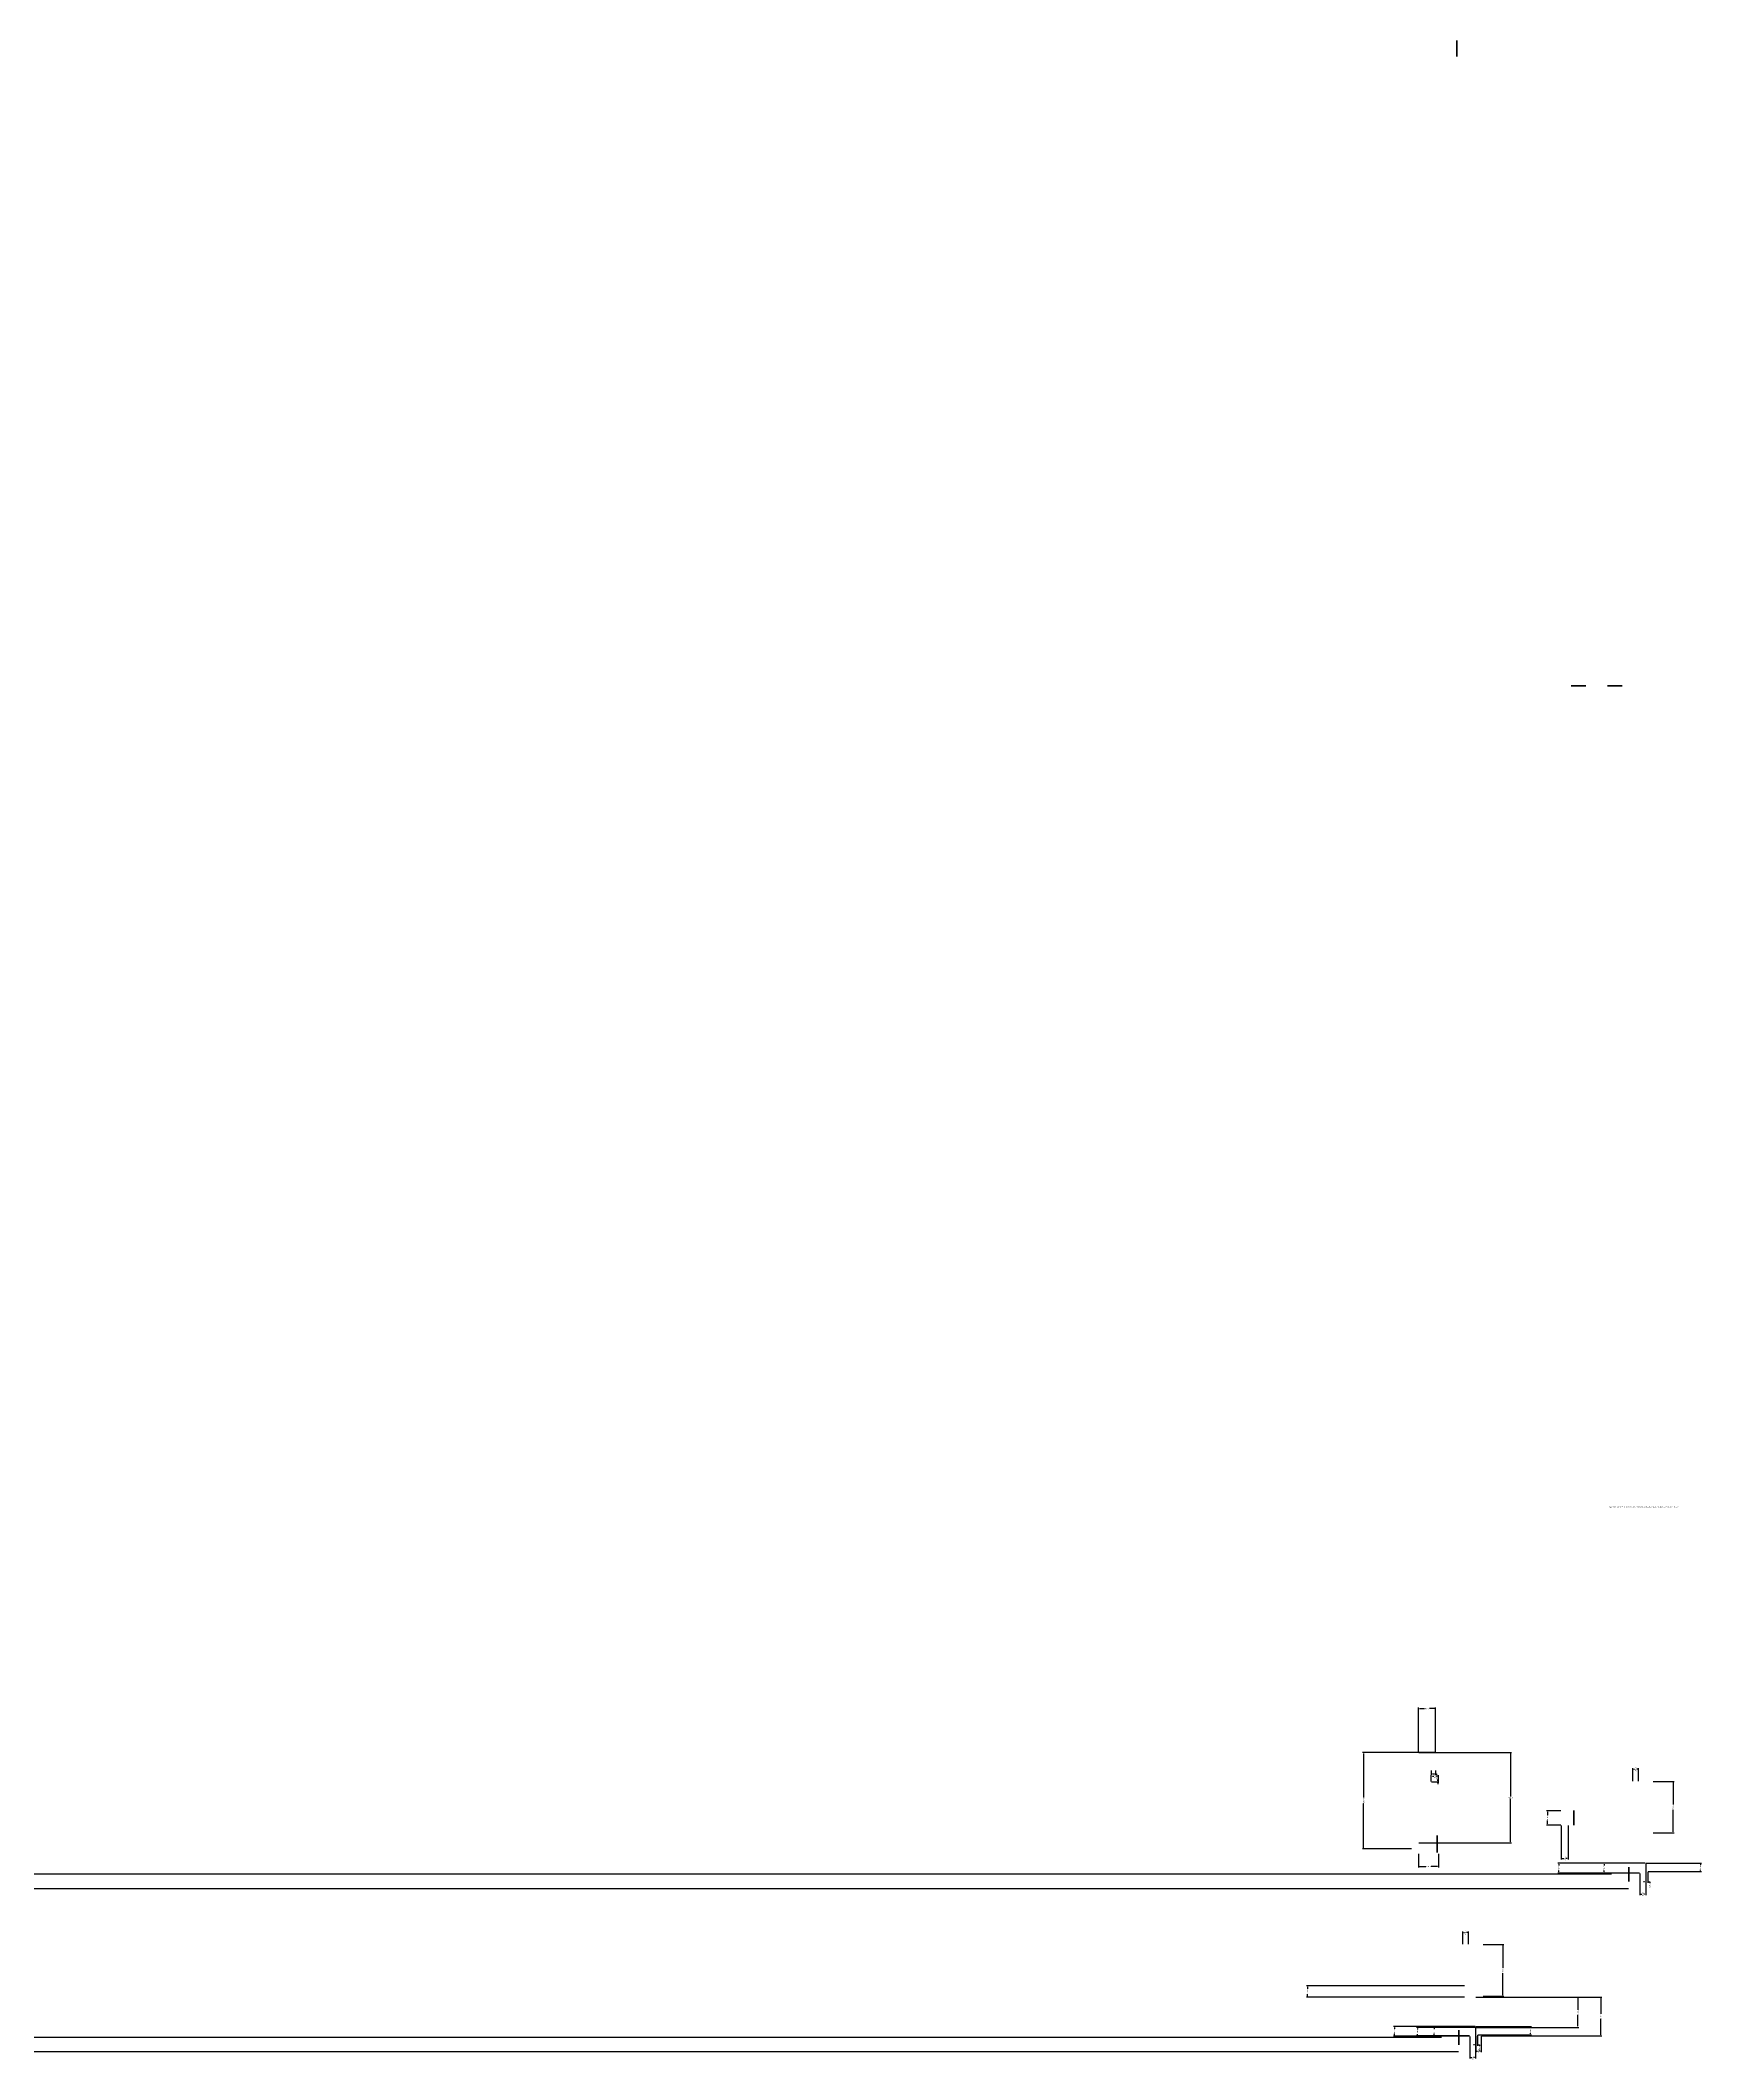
# Model space of a CAD drawing. Header units: millimetres. Extents: x -1019 to 12, y -26 to 366.
# Drawn here: x -503.3 to -212.6, y 12.3 to 365.7 of the extents above; entities that cross this region are included whole.
import ezdxf

# ---------------------------------------------------------------- set-up
doc = ezdxf.new("R2010")
doc.units = ezdxf.units.MM
doc.header["$MEASUREMENT"] = 0
doc.styles.get("Standard").update_dxf_attribs({"font": 'Arial.ttf'})
doc.dimstyles.get("Standard").update_dxf_attribs({"dimtxt": 0.18, "dimasz": 0.18, "dimexe": 0.18, "dimexo": 0.0625, "dimgap": 0.09, "dimtad": 0, "dimtih": 1, "dimtoh": 1, "dimdec": 4, "dimzin": 0, "dimdsep": 46, "dimtxsty": 'Standard', "dimcen": 0.09, "dimadec": 0, "dimazin": 0, "dimtfac": 1, "dimtdec": 4, "dimtofl": 0, "dimtmove": 0, "dimatfit": 3, "dimfxl": 1, "dimtolj": 1, "dimtzin": 0, "dimarcsym": 0})

# ---------------------------------------------------------------- blocks, each defined once
blk = doc.blocks.new('*D17')
at = {"color": 0, "lineweight": -2, "transparency": 16777216}
for p, q in [((-259.94, 62.83), (-259.94, 62.08)), ((-259.76, 62.26), (-259.37, 62.26)), ((-259.19, 62.83), (-259.19, 62.08)), ((-259.19, 62.26), (-259.01, 62.26)), ((-259.01, 62.26), (-259.01, 62.08))]:
    blk.add_line(p, q, dxfattribs=at)
at = {"color": 0, "transparency": 16777216}
for points in [[(-259.76, 62.29), (-259.76, 62.23), (-259.94, 62.26)], [(-259.37, 62.29), (-259.37, 62.23), (-259.19, 62.26)]]:
    blk.add_solid(points, dxfattribs=at)
at = {"layer": 'Defpoints', "color": 0, "transparency": 16777216}
for p in [(-259.94, 62.89, 1), (-259.19, 62.89, 1), (-259.19, 62.26)]:
    blk.add_point(p, dxfattribs=at)
at = {"color": 0, "transparency": 16777216, "insert": (-259.01, 61.62), "char_height": 0.18, "attachment_point": 5, "rotation": 270}
blk.add_mtext('\\A1;0.7500', dxfattribs=at)
blk = doc.blocks.new('*D18')
at = {"color": 0, "lineweight": -2, "transparency": 16777216}
for p, q in [((-259.88, 60.89), (-258.61, 60.89)), ((-258.91, 60.82), (-258.61, 60.82)), ((-258.79, 61.07), (-258.79, 61.25)), ((-258.79, 60.64), (-258.79, 60.46))]:
    blk.add_line(p, q, dxfattribs=at)
at = {"color": 0, "transparency": 16777216}
for points in [[(-258.76, 61.07), (-258.82, 61.07), (-258.79, 60.89)], [(-258.76, 60.64), (-258.82, 60.64), (-258.79, 60.82)]]:
    blk.add_solid(points, dxfattribs=at)
at = {"layer": 'Defpoints', "color": 0, "transparency": 16777216}
for p in [(-259.94, 60.89, 1), (-258.98, 60.82), (-258.79, 60.89)]:
    blk.add_point(p, dxfattribs=at)
at = {"color": 0, "transparency": 16777216, "insert": (-258.79, 61.71), "char_height": 0.18, "attachment_point": 5, "rotation": 270}
blk.add_mtext('\\A1;0.0746', dxfattribs=at)
blk = doc.blocks.new('*D19')
at = {"color": 0, "lineweight": -2, "transparency": 16777216}
for p, q in [((-259.94, 60.95), (-259.94, 62.02)), ((-259.76, 61.84), (-259.5, 61.84)), ((-258.87, 61.84), (-259.14, 61.84)), ((-258.69, 60.95), (-258.69, 62.02))]:
    blk.add_line(p, q, dxfattribs=at)
at = {"color": 0, "transparency": 16777216}
for points in [[(-259.76, 61.87), (-259.76, 61.81), (-259.94, 61.84)], [(-258.87, 61.87), (-258.87, 61.81), (-258.69, 61.84)]]:
    blk.add_solid(points, dxfattribs=at)
at = {"layer": 'Defpoints', "color": 0, "transparency": 16777216}
for p in [(-259.94, 60.89, 1), (-258.69, 61.84), (-258.69, 60.89, 1)]:
    blk.add_point(p, dxfattribs=at)
at = {"color": 0, "transparency": 16777216, "insert": (-259.32, 61.84), "char_height": 0.18, "attachment_point": 5, "rotation": 270}
blk.add_mtext('\\A1;1.2500', dxfattribs=at)
blk = doc.blocks.new('*D21')
at = {"color": 0, "lineweight": -2, "transparency": 16777216}
for p, q in [((-262.19, 48.28), (-262.19, 45.87)), ((-262.01, 46.05), (-260.91, 46.05)), ((-258.87, 46.05), (-259.98, 46.05)), ((-258.69, 48.28), (-258.69, 45.87))]:
    blk.add_line(p, q, dxfattribs=at)
at = {"color": 0, "transparency": 16777216}
for points in [[(-262.01, 46.02), (-262.01, 46.08), (-262.19, 46.05)], [(-258.87, 46.02), (-258.87, 46.08), (-258.69, 46.05)]]:
    blk.add_solid(points, dxfattribs=at)
at = {"layer": 'Defpoints', "color": 0, "transparency": 16777216}
for p in [(-262.19, 48.34), (-262.19, 46.05), (-258.69, 48.34)]:
    blk.add_point(p, dxfattribs=at)
at = {"color": 0, "transparency": 16777216, "insert": (-260.44, 46.05), "char_height": 0.18, "attachment_point": 5, "rotation": 180}
blk.add_mtext('\\A1;3.5000', dxfattribs=at)
blk = doc.blocks.new('*D22')
at = {"color": 0, "lineweight": -2, "transparency": 16777216}
for p, q in [((-262.19, 66.05), (-262.19, 73.86)), ((-262.01, 73.68), (-261.16, 73.68)), ((-259.37, 73.68), (-260.23, 73.68)), ((-259.19, 66.05), (-259.19, 73.86))]:
    blk.add_line(p, q, dxfattribs=at)
at = {"color": 0, "transparency": 16777216}
for points in [[(-262.01, 73.65), (-262.01, 73.71), (-262.19, 73.68)], [(-259.37, 73.65), (-259.37, 73.71), (-259.19, 73.68)]]:
    blk.add_solid(points, dxfattribs=at)
at = {"layer": 'Defpoints', "color": 0, "transparency": 16777216}
for p in [(-262.19, 73.68), (-262.19, 65.99), (-259.19, 65.99)]:
    blk.add_point(p, dxfattribs=at)
at = {"color": 0, "transparency": 16777216, "insert": (-260.69, 73.68), "char_height": 0.18, "attachment_point": 5, "rotation": 180}
blk.add_mtext('\\A1;3.0000', dxfattribs=at)
blk = doc.blocks.new('*D23')
at = {"color": 0, "lineweight": -2, "transparency": 16777216}
for p, q in [((-252.14, 23.2), (-230.09, 23.2)), ((-230.27, 23.02), (-230.27, 20.25)), ((-230.27, 16.59), (-230.27, 19.36)), ((-251.14, 16.41), (-230.09, 16.41))]:
    blk.add_line(p, q, dxfattribs=at)
at = {"color": 0, "transparency": 16777216}
for points in [[(-230.3, 23.02), (-230.24, 23.02), (-230.27, 23.2)], [(-230.3, 16.59), (-230.24, 16.59), (-230.27, 16.41)]]:
    blk.add_solid(points, dxfattribs=at)
at = {"layer": 'Defpoints', "color": 0, "transparency": 16777216}
for p in [(-252.2, 23.2, -2.16), (-230.27, 23.2), (-251.21, 16.41, 14.37)]:
    blk.add_point(p, dxfattribs=at)
at = {"color": 0, "transparency": 16777216, "insert": (-230.27, 19.81), "char_height": 0.18, "attachment_point": 5, "rotation": 90}
blk.add_mtext('\\A1;6.7821', dxfattribs=at)
blk = doc.blocks.new('*D24')
at = {"color": 0, "lineweight": -2, "transparency": 16777216}
for p, q in [((-254.16, 25.16), (-281.79, 25.16)), ((-281.61, 24.98), (-281.61, 24.63)), ((-254.16, 23.16), (-281.79, 23.16)), ((-281.61, 23.34), (-281.61, 23.7))]:
    blk.add_line(p, q, dxfattribs=at)
at = {"color": 0, "transparency": 16777216}
for points in [[(-281.64, 24.98), (-281.58, 24.98), (-281.61, 25.16)], [(-281.64, 23.34), (-281.58, 23.34), (-281.61, 23.16)]]:
    blk.add_solid(points, dxfattribs=at)
at = {"layer": 'Defpoints', "color": 0, "transparency": 16777216}
for p in [(-281.61, 25.16), (-254.1, 25.16, 7.87), (-254.1, 23.16, 7.87)]:
    blk.add_point(p, dxfattribs=at)
at = {"color": 0, "transparency": 16777216, "insert": (-281.61, 24.16), "char_height": 0.18, "attachment_point": 5, "rotation": 90}
blk.add_mtext('\\A1;2.0000', dxfattribs=at)
blk = doc.blocks.new('*D25')
at = {"color": 0, "lineweight": -2, "transparency": 16777216}
for p, q in [((-252.14, 23.2), (-234.14, 23.2)), ((-234.32, 23.02), (-234.32, 20.99)), ((-252.14, 17.9), (-234.14, 17.9)), ((-234.32, 18.08), (-234.32, 20.1))]:
    blk.add_line(p, q, dxfattribs=at)
at = {"color": 0, "transparency": 16777216}
for points in [[(-234.35, 23.02), (-234.29, 23.02), (-234.32, 23.2)], [(-234.35, 18.08), (-234.29, 18.08), (-234.32, 17.9)]]:
    blk.add_solid(points, dxfattribs=at)
at = {"layer": 'Defpoints', "color": 0, "transparency": 16777216}
for p in [(-252.2, 23.2, -2.16), (-234.32, 23.2), (-252.2, 17.9, 14.37)]:
    blk.add_point(p, dxfattribs=at)
at = {"color": 0, "transparency": 16777216, "insert": (-234.32, 20.55), "char_height": 0.18, "attachment_point": 5, "rotation": 90}
blk.add_mtext('\\A1;5.3001', dxfattribs=at)
blk = doc.blocks.new('*D26')
at = {"color": 0, "lineweight": -2, "transparency": 16777216}
for p, q in [((-259.26, 65.99), (-271.96, 65.99)), ((-271.78, 65.81), (-271.78, 58.1)), ((-271.78, 49.33), (-271.78, 57.05)), ((-263.38, 49.15), (-271.96, 49.15))]:
    blk.add_line(p, q, dxfattribs=at)
at = {"color": 0, "transparency": 16777216}
for points in [[(-271.75, 65.81), (-271.81, 65.81), (-271.78, 65.99)], [(-271.75, 49.33), (-271.81, 49.33), (-271.78, 49.15)]]:
    blk.add_solid(points, dxfattribs=at)
at = {"layer": 'Defpoints', "color": 0, "transparency": 16777216}
for p in [(-271.78, 65.99), (-259.19, 65.99), (-263.32, 49.15, 16.42)]:
    blk.add_point(p, dxfattribs=at)
at = {"color": 0, "transparency": 16777216, "insert": (-271.78, 57.57), "char_height": 0.18, "attachment_point": 5, "rotation": 270}
blk.add_mtext('\\A1;16.8390', dxfattribs=at)
blk = doc.blocks.new('*D27')
at = {"color": 0, "lineweight": -2, "transparency": 16777216}
for p, q in [((-237.23, 53.24), (-237.23, 47.3)), ((-235.98, 53.24), (-235.98, 47.3)), ((-237.05, 47.48), (-236.78, 47.48)), ((-236.16, 47.48), (-236.42, 47.48))]:
    blk.add_line(p, q, dxfattribs=at)
at = {"color": 0, "transparency": 16777216}
for points in [[(-237.05, 47.51), (-237.05, 47.45), (-237.23, 47.48)], [(-236.16, 47.51), (-236.16, 47.45), (-235.98, 47.48)]]:
    blk.add_solid(points, dxfattribs=at)
at = {"layer": 'Defpoints', "color": 0, "transparency": 16777216}
for p in [(-237.23, 53.31), (-235.98, 53.31), (-237.23, 47.48)]:
    blk.add_point(p, dxfattribs=at)
at = {"color": 0, "transparency": 16777216, "insert": (-236.6, 47.48), "char_height": 0.18, "attachment_point": 5, "rotation": 270}
blk.add_mtext('\\A1;1.2500', dxfattribs=at)
blk = doc.blocks.new('*D28')
at = {"color": 0, "lineweight": -2, "transparency": 16777216}
for p, q in [((-237.29, 55.81), (-239.79, 55.81)), ((-237.29, 53.31), (-239.79, 53.31)), ((-239.61, 55.63), (-239.61, 55.02)), ((-239.61, 53.49), (-239.61, 54.09))]:
    blk.add_line(p, q, dxfattribs=at)
at = {"color": 0, "transparency": 16777216}
for points in [[(-239.58, 55.63), (-239.64, 55.63), (-239.61, 55.81)], [(-239.58, 53.49), (-239.64, 53.49), (-239.61, 53.31)]]:
    blk.add_solid(points, dxfattribs=at)
at = {"layer": 'Defpoints', "color": 0, "transparency": 16777216}
for p in [(-239.61, 55.81), (-237.23, 55.81), (-237.23, 53.31)]:
    blk.add_point(p, dxfattribs=at)
at = {"color": 0, "transparency": 16777216, "insert": (-239.61, 54.56), "char_height": 0.18, "attachment_point": 5, "rotation": 270}
blk.add_mtext('\\A1;2.5000', dxfattribs=at)
blk = doc.blocks.new('*D34')
at = {"color": 0, "lineweight": -2, "transparency": 16777216}
for p, q in [((-262.13, 65.99), (-245.89, 65.99)), ((-246.07, 65.81), (-246.07, 58.28)), ((-246.07, 50.39), (-246.07, 57.92)), ((-262.13, 50.21), (-245.89, 50.21))]:
    blk.add_line(p, q, dxfattribs=at)
at = {"color": 0, "transparency": 16777216}
for points in [[(-246.04, 65.81), (-246.1, 65.81), (-246.07, 65.99)], [(-246.04, 50.39), (-246.1, 50.39), (-246.07, 50.21)]]:
    blk.add_solid(points, dxfattribs=at)
at = {"layer": 'Defpoints', "color": 0, "transparency": 16777216}
for p in [(-262.19, 65.99, -11.51), (-246.07, 65.99), (-262.19, 50.21)]:
    blk.add_point(p, dxfattribs=at)
at = {"color": 0, "transparency": 16777216, "insert": (-246.07, 58.1), "char_height": 0.18, "attachment_point": 5, "rotation": 180}
blk.add_mtext('\\A1;15.7821', dxfattribs=at)
blk = doc.blocks.new('*D42')
at = {"color": 0, "lineweight": -2, "transparency": 16777216}
for p, q in [((-221.11, 60.94), (-217.46, 60.94)), ((-217.64, 60.76), (-217.64, 56.9)), ((-217.64, 52.12), (-217.64, 55.98)), ((-221.11, 51.94), (-217.46, 51.94))]:
    blk.add_line(p, q, dxfattribs=at)
at = {"color": 0, "transparency": 16777216}
for points in [[(-217.61, 60.76), (-217.67, 60.76), (-217.64, 60.94)], [(-217.61, 52.12), (-217.67, 52.12), (-217.64, 51.94)]]:
    blk.add_solid(points, dxfattribs=at)
at = {"layer": 'Defpoints', "color": 0, "transparency": 16777216}
for p in [(-221.18, 60.94), (-217.64, 60.94), (-221.18, 51.94, -4.75)]:
    blk.add_point(p, dxfattribs=at)
at = {"color": 0, "transparency": 16777216, "insert": (-217.64, 56.44), "char_height": 0.18, "attachment_point": 5, "rotation": 270}
blk.add_mtext('\\A1;9.0040', dxfattribs=at)
blk = doc.blocks.new('*D43')
at = {"color": 0, "lineweight": -2, "transparency": 16777216}
for p, q in [((-222.43, 46.58), (-222.43, 43.21)), ((-222.61, 43.39), (-222.79, 43.39)), ((-222.08, 45.12), (-222.08, 43.21)), ((-221.9, 43.39), (-221.72, 43.39)), ((-221.72, 43.39), (-221.72, 43.21))]:
    blk.add_line(p, q, dxfattribs=at)
at = {"color": 0, "transparency": 16777216}
for points in [[(-222.61, 43.42), (-222.61, 43.36), (-222.43, 43.39)], [(-221.9, 43.42), (-221.9, 43.36), (-222.08, 43.39)]]:
    blk.add_solid(points, dxfattribs=at)
at = {"layer": 'Defpoints', "color": 0, "transparency": 16777216}
for p in [(-222.43, 46.64, 11), (-222.08, 45.18, 13.51), (-222.08, 43.39)]:
    blk.add_point(p, dxfattribs=at)
at = {"color": 0, "transparency": 16777216, "insert": (-221.72, 42.74), "char_height": 0.18, "attachment_point": 5, "rotation": 270}
blk.add_mtext('\\A1;0.3489', dxfattribs=at)
blk = doc.blocks.new('*D44')
at = {"color": 0, "lineweight": -2, "transparency": 16777216}
for p, q in [((-252.18, 16.35), (-252.18, 13.57)), ((-251.21, 16.35), (-251.21, 13.57)), ((-252, 13.75), (-251.88, 13.75)), ((-251.39, 13.75), (-251.51, 13.75))]:
    blk.add_line(p, q, dxfattribs=at)
at = {"color": 0, "transparency": 16777216}
for points in [[(-252, 13.78), (-252, 13.72), (-252.18, 13.75)], [(-251.39, 13.78), (-251.39, 13.72), (-251.21, 13.75)]]:
    blk.add_solid(points, dxfattribs=at)
at = {"layer": 'Defpoints', "color": 0, "transparency": 16777216}
for p in [(-252.18, 16.41, -2.01), (-251.21, 16.41, -2.01), (-252.18, 13.75)]:
    blk.add_point(p, dxfattribs=at)
at = {"color": 0, "transparency": 16777216, "insert": (-251.69, 13.75), "char_height": 0.18, "attachment_point": 5, "rotation": 270}
blk.add_mtext('\\A1;0.9757', dxfattribs=at)
blk = doc.blocks.new('*D46')
at = {"color": 0, "lineweight": -2, "transparency": 16777216}
for p, q in [((-222.49, 46.64), (-229.85, 46.64)), ((-229.67, 46.46), (-229.67, 46.21)), ((-223.49, 44.91), (-229.85, 44.91)), ((-229.67, 45.09), (-229.67, 45.34))]:
    blk.add_line(p, q, dxfattribs=at)
at = {"color": 0, "transparency": 16777216}
for points in [[(-229.64, 46.46), (-229.7, 46.46), (-229.67, 46.64)], [(-229.64, 45.09), (-229.7, 45.09), (-229.67, 44.91)]]:
    blk.add_solid(points, dxfattribs=at)
at = {"layer": 'Defpoints', "color": 0, "transparency": 16777216}
for p in [(-229.67, 46.64), (-222.43, 46.64, 11), (-223.43, 44.91, 9.51)]:
    blk.add_point(p, dxfattribs=at)
at = {"color": 0, "transparency": 16777216, "insert": (-229.67, 45.77), "char_height": 0.18, "attachment_point": 5, "rotation": 270}
blk.add_mtext('\\A1;1.7281', dxfattribs=at)
blk = doc.blocks.new('*D47')
at = {"color": 0, "lineweight": -2, "transparency": 16777216}
for p, q in [((-224.68, 61), (-224.68, 63.25)), ((-224.5, 63.07), (-224.36, 63.07)), ((-223.86, 63.07), (-224, 63.07)), ((-223.68, 61), (-223.68, 63.25))]:
    blk.add_line(p, q, dxfattribs=at)
at = {"color": 0, "transparency": 16777216}
for points in [[(-224.5, 63.1), (-224.5, 63.04), (-224.68, 63.07)], [(-223.86, 63.1), (-223.86, 63.04), (-223.68, 63.07)]]:
    blk.add_solid(points, dxfattribs=at)
at = {"layer": 'Defpoints', "color": 0, "transparency": 16777216}
for p in [(-224.68, 63.07), (-224.68, 60.94, -8), (-223.68, 60.94)]:
    blk.add_point(p, dxfattribs=at)
at = {"color": 0, "transparency": 16777216, "insert": (-224.18, 63.07), "char_height": 0.18, "attachment_point": 5, "rotation": 270}
blk.add_mtext('\\A1;1.0000', dxfattribs=at)
blk = doc.blocks.new('*D48')
at = {"color": 0, "lineweight": -2, "transparency": 16777216}
for p, q in [((-222.43, 46.58), (-222.43, 41.01)), ((-223.43, 44.85), (-223.43, 41.01)), ((-223.25, 41.19), (-223.11, 41.19)), ((-222.61, 41.19), (-222.75, 41.19))]:
    blk.add_line(p, q, dxfattribs=at)
at = {"color": 0, "transparency": 16777216}
for points in [[(-223.25, 41.22), (-223.25, 41.16), (-223.43, 41.19)], [(-222.61, 41.22), (-222.61, 41.16), (-222.43, 41.19)]]:
    blk.add_solid(points, dxfattribs=at)
at = {"layer": 'Defpoints', "color": 0, "transparency": 16777216}
for p in [(-222.43, 46.64, 11), (-223.43, 44.91, 14.51), (-223.43, 41.19)]:
    blk.add_point(p, dxfattribs=at)
at = {"color": 0, "transparency": 16777216, "insert": (-222.93, 41.19), "char_height": 0.18, "attachment_point": 5, "rotation": 270}
blk.add_mtext('\\A1;1.0000', dxfattribs=at)
blk = doc.blocks.new('*D49')
at = {"color": 0, "lineweight": -2, "transparency": 16777216}
for p, q in [((-222.36, 46.64), (-212.64, 46.64)), ((-212.82, 46.46), (-212.82, 46.36)), ((-222.02, 45.18), (-212.64, 45.18)), ((-212.82, 45.36), (-212.82, 45.45))]:
    blk.add_line(p, q, dxfattribs=at)
at = {"color": 0, "transparency": 16777216}
for points in [[(-212.79, 46.46), (-212.85, 46.46), (-212.82, 46.64)], [(-212.79, 45.36), (-212.85, 45.36), (-212.82, 45.18)]]:
    blk.add_solid(points, dxfattribs=at)
at = {"layer": 'Defpoints', "color": 0, "transparency": 16777216}
for p in [(-222.43, 46.64, 15.98), (-222.08, 45.18, 8.51), (-212.82, 45.18)]:
    blk.add_point(p, dxfattribs=at)
at = {"color": 0, "transparency": 16777216, "insert": (-212.82, 45.91), "char_height": 0.18, "attachment_point": 5, "rotation": 270}
blk.add_mtext('\\A1;1.4576', dxfattribs=at)
blk = doc.blocks.new('*D50')
at = {"color": 0, "lineweight": -2, "transparency": 16777216}
for p, q in [((-252.26, 17.9), (-262.56, 17.9)), ((-262.38, 17.72), (-262.38, 17.59)), ((-253.25, 16.41), (-262.56, 16.41)), ((-262.38, 16.59), (-262.38, 16.72))]:
    blk.add_line(p, q, dxfattribs=at)
at = {"color": 0, "transparency": 16777216}
for points in [[(-262.35, 17.72), (-262.41, 17.72), (-262.38, 17.9)], [(-262.35, 16.59), (-262.41, 16.59), (-262.38, 16.41)]]:
    blk.add_solid(points, dxfattribs=at)
at = {"layer": 'Defpoints', "color": 0, "transparency": 16777216}
for p in [(-252.2, 17.9, -2.01), (-262.38, 16.41), (-253.19, 16.41, -2.01)]:
    blk.add_point(p, dxfattribs=at)
at = {"color": 0, "transparency": 16777216, "insert": (-262.38, 17.16), "char_height": 0.18, "attachment_point": 5, "rotation": 270}
blk.add_mtext('\\A1;1.4821', dxfattribs=at)
blk = doc.blocks.new('*D52')
at = {"color": 0, "lineweight": -2, "transparency": 16777216}
for p, q in [((-222.49, 46.64), (-237.79, 46.64)), ((-237.61, 46.46), (-237.61, 46.21)), ((-223.49, 44.91), (-237.79, 44.91)), ((-237.61, 45.09), (-237.61, 45.34))]:
    blk.add_line(p, q, dxfattribs=at)
at = {"color": 0, "transparency": 16777216}
for points in [[(-237.58, 46.46), (-237.64, 46.46), (-237.61, 46.64)], [(-237.58, 45.09), (-237.64, 45.09), (-237.61, 44.91)]]:
    blk.add_solid(points, dxfattribs=at)
at = {"layer": 'Defpoints', "color": 0, "transparency": 16777216}
for p in [(-237.61, 46.64), (-222.43, 46.64, 15.98), (-223.43, 44.91, 14.51)]:
    blk.add_point(p, dxfattribs=at)
at = {"color": 0, "transparency": 16777216, "insert": (-237.61, 45.77), "char_height": 0.18, "attachment_point": 5, "rotation": 270}
blk.add_mtext('\\A1;1.7281', dxfattribs=at)
blk = doc.blocks.new('*D53')
at = {"color": 0, "lineweight": -2, "transparency": 16777216}
for p, q in [((-228.39, 44.69), (-989.22, 44.69)), ((-989.04, 44.51), (-989.04, 43.89)), ((-989.04, 42.34), (-989.04, 42.96)), ((-225.44, 42.16), (-989.22, 42.16))]:
    blk.add_line(p, q, dxfattribs=at)
at = {"color": 0, "transparency": 16777216}
for points in [[(-989.01, 44.51), (-989.07, 44.51), (-989.04, 44.69)], [(-989.01, 42.34), (-989.07, 42.34), (-989.04, 42.16)]]:
    blk.add_solid(points, dxfattribs=at)
at = {"layer": 'Defpoints', "color": 0, "transparency": 16777216}
for p in [(-228.33, 44.69, -4.5), (-989.04, 42.16), (-225.38, 42.16, -8)]:
    blk.add_point(p, dxfattribs=at)
at = {"color": 0, "transparency": 16777216, "insert": (-989.04, 43.42), "char_height": 0.18, "attachment_point": 5, "rotation": 270}
blk.add_mtext('\\A1;2.5332', dxfattribs=at)
blk = doc.blocks.new('*D64')
at = {"color": 0, "lineweight": -2, "transparency": 16777216}
for p, q in [((-250.89, 32.38), (-247.24, 32.38)), ((-247.42, 32.2), (-247.42, 28.34)), ((-247.42, 23.55), (-247.42, 27.41)), ((-250.89, 23.37), (-247.24, 23.37))]:
    blk.add_line(p, q, dxfattribs=at)
at = {"color": 0, "transparency": 16777216}
for points in [[(-247.39, 32.2), (-247.45, 32.2), (-247.42, 32.38)], [(-247.39, 23.55), (-247.45, 23.55), (-247.42, 23.37)]]:
    blk.add_solid(points, dxfattribs=at)
at = {"layer": 'Defpoints', "color": 0, "transparency": 16777216}
for p in [(-250.95, 32.38, -25), (-247.42, 32.38), (-250.95, 23.37, -29.75)]:
    blk.add_point(p, dxfattribs=at)
at = {"color": 0, "transparency": 16777216, "insert": (-247.42, 27.87), "char_height": 0.18, "attachment_point": 5, "rotation": 270}
blk.add_mtext('\\A1;9.0040', dxfattribs=at)
blk = doc.blocks.new('*D65')
at = {"color": 0, "lineweight": -2, "transparency": 16777216}
for p, q in [((-252.2, 18.01), (-252.2, 14.64)), ((-252.38, 14.82), (-252.56, 14.82)), ((-251.85, 16.55), (-251.85, 14.64)), ((-251.67, 14.82), (-251.49, 14.82)), ((-251.49, 14.82), (-251.49, 14.64))]:
    blk.add_line(p, q, dxfattribs=at)
at = {"color": 0, "transparency": 16777216}
for points in [[(-252.38, 14.85), (-252.38, 14.79), (-252.2, 14.82)], [(-251.67, 14.85), (-251.67, 14.79), (-251.85, 14.82)]]:
    blk.add_solid(points, dxfattribs=at)
at = {"layer": 'Defpoints', "color": 0, "transparency": 16777216}
for p in [(-252.2, 18.07, -14), (-251.85, 16.61, 13.51), (-251.85, 14.82)]:
    blk.add_point(p, dxfattribs=at)
at = {"color": 0, "transparency": 16777216, "insert": (-251.49, 14.18), "char_height": 0.18, "attachment_point": 5, "rotation": 270}
blk.add_mtext('\\A1;0.3489', dxfattribs=at)
blk = doc.blocks.new('*D67')
at = {"color": 0, "lineweight": -2, "transparency": 16777216}
for p, q in [((-252.26, 18.07), (-259.63, 18.07)), ((-259.45, 17.89), (-259.45, 17.65)), ((-253.26, 16.34), (-259.63, 16.34)), ((-259.45, 16.52), (-259.45, 16.77))]:
    blk.add_line(p, q, dxfattribs=at)
at = {"color": 0, "transparency": 16777216}
for points in [[(-259.42, 17.89), (-259.48, 17.89), (-259.45, 18.07)], [(-259.42, 16.52), (-259.48, 16.52), (-259.45, 16.34)]]:
    blk.add_solid(points, dxfattribs=at)
at = {"layer": 'Defpoints', "color": 0, "transparency": 16777216}
for p in [(-259.45, 18.07), (-252.2, 18.07, -14), (-253.2, 16.34, 9.51)]:
    blk.add_point(p, dxfattribs=at)
at = {"color": 0, "transparency": 16777216, "insert": (-259.45, 17.21), "char_height": 0.18, "attachment_point": 5, "rotation": 270}
blk.add_mtext('\\A1;1.7281', dxfattribs=at)
blk = doc.blocks.new('*D68')
at = {"color": 0, "lineweight": -2, "transparency": 16777216}
for p, q in [((-254.45, 32.44), (-254.45, 34.68)), ((-254.27, 34.5), (-254.13, 34.5)), ((-253.63, 34.5), (-253.77, 34.5)), ((-253.45, 32.44), (-253.45, 34.68))]:
    blk.add_line(p, q, dxfattribs=at)
at = {"color": 0, "transparency": 16777216}
for points in [[(-254.27, 34.53), (-254.27, 34.47), (-254.45, 34.5)], [(-253.63, 34.53), (-253.63, 34.47), (-253.45, 34.5)]]:
    blk.add_solid(points, dxfattribs=at)
at = {"layer": 'Defpoints', "color": 0, "transparency": 16777216}
for p in [(-254.45, 34.5), (-254.45, 32.38, -8), (-253.45, 32.38, -25)]:
    blk.add_point(p, dxfattribs=at)
at = {"color": 0, "transparency": 16777216, "insert": (-253.95, 34.5), "char_height": 0.18, "attachment_point": 5, "rotation": 270}
blk.add_mtext('\\A1;1.0000', dxfattribs=at)
blk = doc.blocks.new('*D69')
at = {"color": 0, "lineweight": -2, "transparency": 16777216}
for p, q in [((-252.2, 18.01), (-252.2, 12.45)), ((-253.2, 16.28), (-253.2, 12.45)), ((-253.02, 12.63), (-252.88, 12.63)), ((-252.38, 12.63), (-252.52, 12.63))]:
    blk.add_line(p, q, dxfattribs=at)
at = {"color": 0, "transparency": 16777216}
for points in [[(-253.02, 12.66), (-253.02, 12.6), (-253.2, 12.63)], [(-252.38, 12.66), (-252.38, 12.6), (-252.2, 12.63)]]:
    blk.add_solid(points, dxfattribs=at)
at = {"layer": 'Defpoints', "color": 0, "transparency": 16777216}
for p in [(-252.2, 18.07, -14), (-253.2, 16.34, 14.51), (-253.2, 12.63)]:
    blk.add_point(p, dxfattribs=at)
at = {"color": 0, "transparency": 16777216, "insert": (-252.7, 12.63), "char_height": 0.18, "attachment_point": 5, "rotation": 270}
blk.add_mtext('\\A1;1.0000', dxfattribs=at)
blk = doc.blocks.new('*D70')
at = {"color": 0, "lineweight": -2, "transparency": 16777216}
for p, q in [((-252.14, 18.07), (-242.42, 18.07)), ((-242.6, 17.89), (-242.6, 17.8)), ((-251.79, 16.61), (-242.42, 16.61)), ((-242.6, 16.79), (-242.6, 16.89))]:
    blk.add_line(p, q, dxfattribs=at)
at = {"color": 0, "transparency": 16777216}
for points in [[(-242.57, 17.89), (-242.63, 17.89), (-242.6, 18.07)], [(-242.57, 16.79), (-242.63, 16.79), (-242.6, 16.61)]]:
    blk.add_solid(points, dxfattribs=at)
at = {"layer": 'Defpoints', "color": 0, "transparency": 16777216}
for p in [(-252.2, 18.07, -9.02), (-251.85, 16.61, 8.51), (-242.6, 16.61)]:
    blk.add_point(p, dxfattribs=at)
at = {"color": 0, "transparency": 16777216, "insert": (-242.6, 17.34), "char_height": 0.18, "attachment_point": 5, "rotation": 270}
blk.add_mtext('\\A1;1.4576', dxfattribs=at)
blk = doc.blocks.new('*D74')
at = {"color": 0, "lineweight": -2, "transparency": 16777216}
for p, q in [((-252.26, 18.07), (-266.56, 18.07)), ((-266.38, 17.89), (-266.38, 17.65)), ((-253.26, 16.34), (-266.56, 16.34)), ((-266.38, 16.52), (-266.38, 16.77))]:
    blk.add_line(p, q, dxfattribs=at)
at = {"color": 0, "transparency": 16777216}
for points in [[(-266.35, 17.89), (-266.41, 17.89), (-266.38, 18.07)], [(-266.35, 16.52), (-266.41, 16.52), (-266.38, 16.34)]]:
    blk.add_solid(points, dxfattribs=at)
at = {"layer": 'Defpoints', "color": 0, "transparency": 16777216}
for p in [(-266.38, 18.07), (-252.2, 18.07, -9.02), (-253.2, 16.34, 14.51)]:
    blk.add_point(p, dxfattribs=at)
at = {"color": 0, "transparency": 16777216, "insert": (-266.38, 17.21), "char_height": 0.18, "attachment_point": 5, "rotation": 270}
blk.add_mtext('\\A1;1.7281', dxfattribs=at)
blk = doc.blocks.new('*D61')
at = {"color": 0, "lineweight": -2, "transparency": 16777216}
for p, q in [((-258.16, 16.12), (-1019, 16.12)), ((-1018.82, 15.94), (-1018.82, 15.32)), ((-1018.82, 13.77), (-1018.82, 14.39)), ((-255.21, 13.59), (-1019, 13.59))]:
    blk.add_line(p, q, dxfattribs=at)
at = {"color": 0, "transparency": 16777216}
for points in [[(-1018.79, 15.94), (-1018.85, 15.94), (-1018.82, 16.12)], [(-1018.79, 13.77), (-1018.85, 13.77), (-1018.82, 13.59)]]:
    blk.add_solid(points, dxfattribs=at)
at = {"layer": 'Defpoints', "color": 0, "transparency": 16777216}
for p in [(-258.1, 16.12, -4.5), (-1018.82, 13.59), (-255.15, 13.59, -8)]:
    blk.add_point(p, dxfattribs=at)
at = {"color": 0, "transparency": 16777216, "insert": (-1018.82, 14.86), "char_height": 0.18, "attachment_point": 5, "rotation": 270}
blk.add_mtext('\\A1;2.5332', dxfattribs=at)

msp = doc.modelspace()

# ---------------------------------------------------------------- linework, layer by layer
at = {"extrusion": (-5.82078e-11, -1, 4.35463e-22), "elevation": -252.72715}
msp.add_lwpolyline([(-235.44216, 5.44783), (-234.16716, 6.18395), (-232.89216, 5.44783), (-232.89216, 3.97559), (-234.16716, 3.23947), (-235.44216, 3.97559)], close=True, dxfattribs=at)
at = {"extrusion": (0, -1, 0), "elevation": -252.72715}
msp.add_lwpolyline([(-226.53633, 5.44783), (-227.81133, 6.18395), (-229.08633, 5.44783), (-229.08633, 3.97559), (-227.81133, 3.23947), (-226.53633, 3.97559)], close=True, dxfattribs=at)
at = {"extrusion": (1, -8.73115e-11, 7.49001e-12), "elevation": -234.97546}
msp.add_lwpolyline([(55.83167, 5.64612), (54.55667, 6.38224), (53.28167, 5.64612), (53.28167, 4.17388), (54.55667, 3.43776), (55.83167, 4.17388)], close=True, dxfattribs=at)
at = {"extrusion": (-1, 8.73099e-11, -7.49129e-12), "elevation": 258.89348}
msp.add_lwpolyline([(-50.72409, 5.275), (-51.46021, 4), (-50.72409, 2.725), (-49.25184, 2.725), (-48.51572, 4), (-49.25184, 5.275)], close=True, dxfattribs=at)
at = {"extrusion": (-1, 2.91038e-11, 3.23117e-27)}
for points, elevation in [([(-43.41354, 17.24779), (-44.68854, 17.98391), (-45.96354, 17.24779), (-45.96354, 15.77554), (-44.68854, 15.03942), (-43.41354, 15.77554)], 225.37713), ([(-14.84745, -1.76589), (-16.12245, -1.02977), (-17.39745, -1.76589), (-17.39745, -3.23813), (-16.12245, -3.97426), (-14.84745, -3.23813)], 255.15018)]:
    msp.add_lwpolyline(points, close=True, dxfattribs=dict(at, elevation=elevation))
at = {"extrusion": (-1, 1.22465e-16, 1.2326e-32)}
msp.add_circle((-364.27235, -24.09303, 255.48148), 1.4, dxfattribs=at)

# ---------------------------------------------------------------- texts
at = {"insert": (-228.84399, 109.06642, 95.6912), "char_height": 0.18, "width": 12.9186528, "attachment_point": 1}
msp.add_mtext('https://www.yumpu.com/en/document/read/3825423/neuroscience-graduate-program-vanderbilt-brain-institute-', dxfattribs=at)

# ---------------------------------------------------------------- dimensions: what is measured, and where the dimension line sits
for base, p1, p2, angle, picture, middle in [((-262.19348, 73.67746, 6.5), (-259.19348, 65.99112, 6.5), (-262.19348, 65.99112, 6.5), 180, '*D22', (-260.69348, 73.67746, 6.5)), ((-271.78153, 65.99112, 6.5), (-263.31917, 49.15211, 22.92294), (-259.19348, 65.99112, 6.5), 270, '*D26', (-271.78153, 57.57161, 6.5)), ((-246.07284, 65.99112, 18.01167), (-262.19348, 50.209, 18.01167), (-262.19348, 65.99112, 6.5), 270, '*D34', (-246.07284, 58.10006, 18.01167)), ((-258.79348, 60.89112, 5.5), (-258.97736, 60.81655, 5.5), (-259.94348, 60.89112, 6.5), 270, '*D18', (-258.79348, 61.71468, 5.5)), ((-224.67713, 63.06766, 21.01167), (-223.67713, 60.94169, 21.01167), (-224.67713, 60.94169, 13.01167), 360, '*D47', (-224.17713, 63.06766, 21.01167)), ((-217.64222, 60.94169, 21.01167), (-221.17713, 51.93769, 16.26111), (-221.17713, 60.94169, 21.01167), 270, '*D42', (-217.64222, 56.43969, 21.01167)), ((-239.60713, 55.80667, 6.5), (-237.22546, 53.30667, 6.5), (-237.22546, 55.80667, 6.5), 270, '*D28', (-239.60713, 54.55667, 6.5)), ((-237.22546, 47.47945, 6.5), (-235.97546, 53.30667, 6.5), (-237.22546, 53.30667, 6.5), 360, '*D27', (-236.60046, 47.47945, 6.5)), ((-237.61107, 46.63769, 21.01167), (-223.42711, 44.90957, 35.52333), (-222.42713, 46.63769, 36.9897), 270, '*D52', (-237.61107, 45.77363, 21.01167)), ((-229.67403, 46.63769, 21.01167), (-223.42711, 44.90957, 30.52333), (-222.42713, 46.63769, 32.0104), 270, '*D46', (-229.67403, 45.77363, 21.01167)), ((-223.42711, 41.19157, 21.01167), (-222.42713, 46.63769, 32.0104), (-223.42711, 44.90957, 35.52333), 360, '*D48', (-222.92712, 41.19157, 21.01167)), ((-222.07825, 43.38689, 21.01167), (-222.42713, 46.63769, 32.0104), (-222.07825, 45.18012, 34.52333), 360, '*D43', (-221.71825, 42.74308, 21.01167)), ((-212.82251, 45.18012, 21.01167), (-222.42713, 46.63769, 36.9897), (-222.07825, 45.18012, 29.52333), 270, '*D49', (-212.82251, 45.90891, 21.01167)), ((-989.04388, 42.15532, 21.01167), (-228.32823, 44.68854, 16.51167), (-225.37713, 42.15532, 13.01167), 270, '*D53', (-989.04388, 43.42193, 21.01167)), ((-254.45018, 34.50157, 1.99799), (-253.45018, 32.3756, -23.00201), (-254.45018, 32.3756, -6.00201), 360, '*D68', (-253.95018, 34.50157, 1.99799)), ((-247.41526, 32.3756, 1.99799), (-250.95018, 23.3716, -27.75257), (-250.95018, 32.3756, -23.00201), 270, '*D64', (-247.41526, 27.8736, 1.99799)), ((-281.61358, 25.1641, -1.37743), (-254.10018, 23.1641, 6.49672), (-254.10018, 25.1641, 6.49672), 90, '*D24', (-281.61358, 24.1641, -1.37743)), ((-230.26718, 23.19622, -1.37743), (-251.20698, 16.4141, 12.99672), (-252.20018, 23.19622, -3.53802), 90, '*D23', (-230.26718, 19.80516, -1.37743)), ((-234.32453, 23.19622, -1.37743), (-252.20018, 17.89615, 12.99672), (-252.20018, 23.19622, -3.53802), 90, '*D25', (-234.32453, 20.54619, -1.37743)), ((-266.38413, 18.0716, 1.99799), (-253.20016, 16.34348, 16.50965), (-252.20018, 18.0716, -7.02398), 270, '*D74', (-266.38413, 17.20754, 1.99799)), ((-262.380332, 16.414104, 21.011665), (-252.200177, 17.896155, 18.996719), (-253.185902, 16.414104, 18.996719), 270, '*D50', (-262.380332, 17.15513, 21.011665)), ((-259.44708, 18.0716, 1.99799), (-253.20016, 16.34348, 11.50965), (-252.20018, 18.0716, -12.00328), 270, '*D67', (-259.44708, 17.20754, 1.99799)), ((-253.20016, 12.62548, 1.99799), (-252.20018, 18.0716, -12.00328), (-253.20016, 16.34348, 16.50965), 360, '*D69', (-252.70017, 12.62548, 1.99799)), ((-251.8513, 14.8208, 1.99799), (-252.20018, 18.0716, -12.00328), (-251.8513, 16.61403, 15.50965), 360, '*D65', (-251.4913, 14.17699, 1.99799)), ((-242.59555, 16.61403, 1.99799), (-252.20018, 18.0716, -7.02398), (-251.8513, 16.61403, 10.50965), 270, '*D70', (-242.59555, 17.34282, 1.99799)), ((-1018.81693, 13.58923, 1.99799), (-258.10128, 16.12245, -2.50201), (-255.15018, 13.58923, -6.00201), 270, '*D61', (-1018.81693, 14.85584, 1.99799)), ((-252.18265, 13.7482, 21.01167), (-251.20698, 16.4141, 18.99672), (-252.18265, 16.4141, 18.99672), 360, '*D44', (-251.69481, 13.7482, 21.01167))]:
    dim = msp.add_linear_dim(base=base, p1=p1, p2=p2, angle=angle, dimstyle='Standard')
    dim.commit()
    dim.dimension.update_dxf_attribs({"geometry": picture, "text_midpoint": middle})
for p1, p2, distance, picture, middle in [((-259.94348, 62.89112, 6.5), (-259.19348, 62.89112, 6.5), -0.63065, '*D17', (-259.01348, 61.61715, 5.5)), ((-258.69348, 48.33861, 6.5), (-262.19348, 48.33861, 6.5), 2.28626, '*D21', (-260.44348, 46.05236, 6.5))]:
    dim = msp.add_aligned_dim(p1=p1, p2=p2, distance=distance, dimstyle='Standard')
    dim.commit()
    dim.dimension.update_dxf_attribs({"geometry": picture, "text_midpoint": middle})
dim = msp.add_linear_dim(base=(-258.69348, 61.83661, 5.5), p1=(-259.94348, 60.89112, 6.5), p2=(-258.69348, 60.89112, 6.5), dimstyle='Standard')
dim.commit()
dim.dimension.update_dxf_attribs({"geometry": '*D19', "text_midpoint": (-259.31848, 61.83661, 5.5)})

doc.saveas('drawing.dxf')
